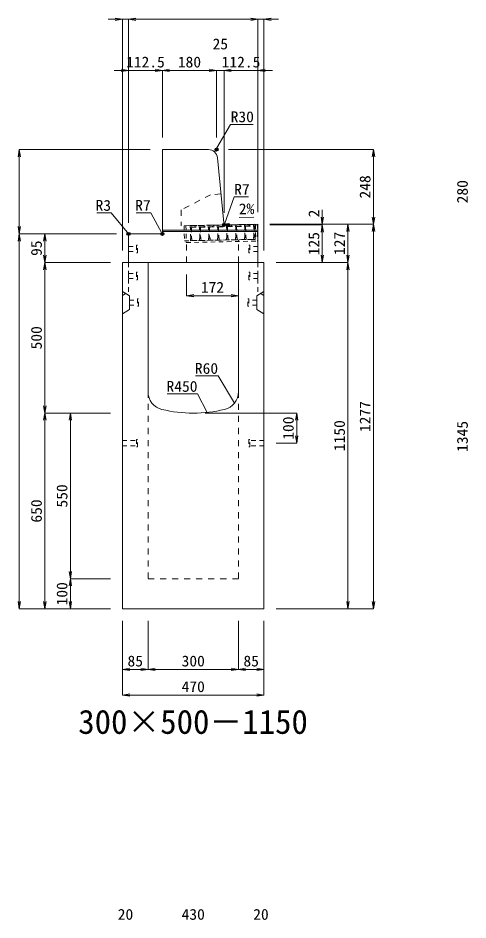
# Model space of a CAD drawing. Units: millimetres at full size; some dimension numbers follow another scale. Extents: x -18734 to 51600, y -18820 to 17820.
# Drawn here: x 9318 to 10813, y 5917 to 8912 of the extents above; entities that cross this region are included whole.
import ezdxf
from ezdxf.enums import TextEntityAlignment as Align

# ---------------------------------------------------------------- set-up
doc = ezdxf.new("R2010")
doc.units = ezdxf.units.MM
doc.header["$LTSCALE"] = 20
doc.header["$PDMODE"] = 32
doc.header["$PDSIZE"] = 10
doc.linetypes.add('USER1', pattern=[2, 1, -1])
doc.linetypes.add('USER2', pattern=[1.35, 0.75, -0.6])
for name, color, linetype, lineweight in [('インサート', 3, 'USER2', 9), ('グレーチング', 7, 'USER2', 5), ('受枠', 3, 'USER2', 9), ('寸法線', 7, 'Continuous', 13), ('引出線', 4, 'Continuous', 13), ('本体', 2, 'Continuous', 13), ('目地', 132, 'Continuous', 5)]:
    doc.layers.add(name, color=color, linetype=linetype, lineweight=lineweight)
doc.layers.add('作業エリア', color=11, linetype='Continuous')
doc.layers.add('文字', color=7, linetype='Continuous')
doc.styles.add('ＭＳ 明朝', font='')
doc.styles.get('ＭＳ 明朝').set_extended_font_data('MS Mincho')

# ---------------------------------------------------------------- blocks, each defined once
blk = doc.blocks.new('open_arrow')
at = {"color": 0, "linetype": 'Continuous', "lineweight": -2}
blk.add_lwpolyline([(7.5, 1.25), (0, 0), (7.5, -1.25)], dxfattribs=at)

msp = doc.modelspace()

# ---------------------------------------------------------------- linework, layer by layer
at = {"layer": 'インサート'}
for p, q in [((9685, 8153.5), (9712, 8153.5)), ((9685, 8153.5), (9685, 8136.5)), ((9715, 8157.5), (9712, 8157.5)), ((9712, 8157.5), (9712, 8132.5)), ((9715, 8132.5), (9715, 8157.5)), ((10085, 8157.5), (10088, 8157.5)), ((10085, 8132.5), (10085, 8157.5)), ((10088, 8157.5), (10088, 8132.5)), ((10115, 8153.5), (10088, 8153.5)), ((10115, 8153.5), (10115, 8136.5)), ((9685, 8136.5), (9712, 8136.5)), ((9712, 8132.5), (9715, 8132.5)), ((10088, 8132.5), (10085, 8132.5)), ((10115, 8136.5), (10088, 8136.5)), ((9685, 8063.5), (9712, 8063.5)), ((9685, 8063.5), (9685, 8046.5)), ((9715, 8067.5), (9712, 8067.5)), ((9712, 8067.5), (9712, 8042.5)), ((9715, 8042.5), (9715, 8067.5)), ((10085, 8067.5), (10088, 8067.5)), ((10085, 8042.5), (10085, 8067.5)), ((10088, 8067.5), (10088, 8042.5)), ((10115, 8063.5), (10088, 8063.5)), ((10115, 8063.5), (10115, 8046.5)), ((9685, 8046.5), (9712, 8046.5)), ((9712, 8042.5), (9715, 8042.5)), ((10088, 8042.5), (10085, 8042.5)), ((10115, 8046.5), (10088, 8046.5)), ((9688.2, 7975.5), (9715.2, 7975.5)), ((9688.2, 7975.5), (9688.2, 7958.5)), ((9718.2, 7979.5), (9715.2, 7979.5)), ((9715.2, 7979.5), (9715.2, 7954.5)), ((9718.2, 7954.5), (9718.2, 7979.5)), ((10081.8, 7979.5), (10084.8, 7979.5)), ((10081.8, 7954.5), (10081.8, 7979.5)), ((10084.8, 7979.5), (10084.8, 7954.5)), ((10111.8, 7975.5), (10084.8, 7975.5)), ((10111.8, 7975.5), (10111.8, 7958.5)), ((9688.2, 7958.5), (9715.2, 7958.5)), ((9715.2, 7954.5), (9718.2, 7954.5)), ((10084.8, 7954.5), (10081.8, 7954.5)), ((10111.8, 7958.5), (10084.8, 7958.5)), ((9665, 7508.5), (9712, 7508.5)), ((9665, 7508.5), (9665, 7491.5)), ((9665, 7491.5), (9712, 7491.5)), ((9715, 7512.5), (9712, 7512.5)), ((9712, 7512.5), (9712, 7487.5)), ((9712, 7487.5), (9715, 7487.5)), ((9715, 7487.5), (9715, 7512.5)), ((10088, 7512.5), (10085, 7512.5)), ((10085, 7512.5), (10085, 7487.5)), ((10085, 7487.5), (10088, 7487.5)), ((10088, 7487.5), (10088, 7512.5)), ((10135, 7508.5), (10088, 7508.5)), ((10135, 7491.5), (10088, 7491.5)), ((10135, 7491.5), (10135, 7508.5))]:
    msp.add_line(p, q, dxfattribs=at)
at = {"layer": 'グレーチング'}
for p, q in [((9889.92, 8222.5), (10104.88, 8226.8)), ((9895.04, 8216.6), (9919.92, 8223.1)), ((9895.04, 8216.6), (9920.04, 8217.1)), ((9925.04, 8217.2), (9949.91, 8223.7)), ((9925.04, 8217.2), (9950.03, 8217.7)), ((9955.03, 8217.8), (9979.91, 8224.3)), ((9955.03, 8217.8), (9980.03, 8218.3)), ((9985.03, 8218.4), (10009.9, 8224.9)), ((9985.03, 8218.4), (10010.02, 8218.9)), ((10015.02, 8219), (10039.89, 8225.5)), ((10015.02, 8219), (10040.01, 8219.5)), ((10045.01, 8219.6), (10069.89, 8226.1)), ((10045.01, 8219.6), (10070.01, 8220.1)), ((10075.01, 8220.2), (10099.88, 8226.7)), ((10075.01, 8220.2), (10100, 8220.7)), ((9890.92, 8172.51), (10105.88, 8176.81))]:
    msp.add_line(p, q, dxfattribs=at)
for points in [[(9889.92, 8222.5), (9894.92, 8222.6), (9895.04, 8216.6), (9894.06, 8215.58), (9894.78, 8179.59), (9895.8, 8178.61), (9895.92, 8172.61), (9890.92, 8172.51), (9890.8, 8178.51), (9891.78, 8179.53), (9891.06, 8215.52), (9890.04, 8216.5)], [(9919.92, 8223.1), (9924.92, 8223.2), (9925.04, 8217.2), (9924.06, 8216.18), (9924.78, 8180.19), (9925.8, 8179.21), (9925.92, 8173.21), (9920.92, 8173.11), (9920.8, 8179.11), (9921.78, 8180.13), (9921.06, 8216.12), (9920.04, 8217.1)], [(9949.91, 8223.7), (9954.91, 8223.8), (9955.03, 8217.8), (9954.05, 8216.78), (9954.77, 8180.79), (9955.79, 8179.81), (9955.91, 8173.81), (9950.91, 8173.71), (9950.79, 8179.71), (9951.77, 8180.73), (9951.05, 8216.72), (9950.03, 8217.7)], [(9979.91, 8224.3), (9984.91, 8224.4), (9985.03, 8218.4), (9984.05, 8217.38), (9984.77, 8181.39), (9985.79, 8180.41), (9985.91, 8174.41), (9980.91, 8174.31), (9980.79, 8180.31), (9981.77, 8181.33), (9981.05, 8217.32), (9980.03, 8218.3)], [(10009.9, 8224.9), (10014.9, 8225), (10015.02, 8219), (10014.04, 8217.98), (10014.76, 8181.99), (10015.78, 8181.01), (10015.9, 8175.01), (10010.9, 8174.91), (10010.78, 8180.91), (10011.76, 8181.93), (10011.04, 8217.92), (10010.02, 8218.9)], [(10039.89, 8225.5), (10044.89, 8225.6), (10045.01, 8219.6), (10044.03, 8218.58), (10044.75, 8182.59), (10045.77, 8181.61), (10045.89, 8175.61), (10040.89, 8175.51), (10040.77, 8181.51), (10041.75, 8182.53), (10041.03, 8218.52), (10040.01, 8219.5)], [(10069.89, 8226.1), (10074.89, 8226.2), (10075.01, 8220.2), (10074.03, 8219.18), (10074.75, 8183.19), (10075.77, 8182.21), (10075.89, 8176.21), (10070.89, 8176.11), (10070.77, 8182.11), (10071.75, 8183.13), (10071.03, 8219.12), (10070.01, 8220.1)], [(10099.88, 8226.7), (10104.88, 8226.8), (10105, 8220.8), (10104.02, 8219.78), (10104.74, 8183.79), (10105.76, 8182.81), (10105.88, 8176.81), (10100.88, 8176.71), (10100.76, 8182.71), (10101.74, 8183.73), (10101.02, 8219.72), (10100, 8220.7)]]:
    msp.add_lwpolyline(points, close=True, dxfattribs=at)
at = {"layer": '作業エリア'}
for p in [(9977.5, 8475), (10002.5, 8225), (10015, 8225), (9685, 8195), (9797.5, 8195)]:
    msp.add_point(p, dxfattribs=at)
at = {"layer": '受枠'}
for p, q in [((9869.93, 8222.1), (10112.88, 8226.96)), ((9869.93, 8222.1), (9870.93, 8172.11)), ((9875.93, 8222.22), (9877.05, 8166.23)), ((10106.88, 8226.84), (10107.88, 8176.85)), ((10112.88, 8226.96), (10114, 8170.97)), ((9870.93, 8172.11), (10107.88, 8176.85)), ((10050.89, 8175.71), (10051.01, 8169.71)), ((9877.05, 8166.23), (10114, 8170.97))]:
    msp.add_line(p, q, dxfattribs=at)
at = {"layer": '寸法線'}
for p, q in [((9733, 8907.69), (9617, 8907.69)), ((9665, 8140), (9665, 8907.69)), ((9685, 8907.69), (10115, 8907.69)), ((9685, 8232), (9685, 8907.69)), ((9685, 8232), (9685, 8907.69)), ((10067, 8907.69), (10183, 8907.69)), ((10115, 8267), (10115, 8907.69)), ((10115, 8267), (10115, 8907.69)), ((10135, 8140), (10135, 8907.69)), ((9637, 8737.69), (9797.5, 8737.69)), ((9685, 8232), (9685, 8737.69)), ((9797.5, 8737.69), (9977.5, 8737.69)), ((9797.5, 8515), (9797.5, 8737.69)), ((9797.5, 8515), (9797.5, 8737.69)), ((9929.5, 8737.69), (10050.5, 8737.69)), ((9977.5, 8515), (9977.5, 8737.69)), ((9977.5, 8515), (9977.5, 8737.69)), ((10002.5, 8265), (10002.5, 8737.69)), ((10002.5, 8737.69), (10163, 8737.69)), ((10002.5, 8265), (10002.5, 8737.69)), ((10115, 8267), (10115, 8737.69)), ((9322.06, 8195), (9322.06, 8475)), ((9757.5, 8475), (9322.06, 8475)), ((10017.5, 8475), (10498.78, 8475)), ((10498.78, 8227), (10498.78, 8475)), ((10328.78, 8177), (10328.78, 8275)), ((10155, 8227), (10498.78, 8227)), ((10155, 8227), (10413.78, 8227)), ((10155, 8227), (10328.78, 8227)), ((10155, 8227), (10498.78, 8227)), ((10155, 8225), (10328.78, 8225)), ((10155, 8225), (10328.78, 8225)), ((10328.78, 8100), (10328.78, 8225)), ((10413.78, 8100), (10413.78, 8227)), ((10498.78, 8227), (10498.78, 6950)), ((9322.06, 6950), (9322.06, 8195)), ((9645, 8195), (9322.06, 8195)), ((9645, 8195), (9322.06, 8195)), ((9407.06, 8100), (9407.06, 8195)), ((9645, 8195), (9407.06, 8195)), ((9407.06, 8100), (9407.06, 7600)), ((9625, 8100), (9407.06, 8100)), ((9625, 8100), (9407.06, 8100)), ((10175, 8100), (10413.78, 8100)), ((10175, 8100), (10413.78, 8100)), ((10175, 8100), (10328.78, 8100)), ((10413.78, 8100), (10413.78, 6950)), ((9878, 8060), (9878, 7989.77)), ((9878, 7989.77), (10050, 7989.77)), ((9625, 7600), (9407.06, 7600)), ((9407.06, 6950), (9407.06, 7600)), ((9625, 7600), (9407.06, 7600)), ((9492.06, 7600), (9492.06, 7050)), ((9625, 7600), (9492.06, 7600)), ((9940, 7600), (10243.78, 7600)), ((10243.78, 7600), (10243.78, 7500)), ((10175, 7500), (10243.78, 7500)), ((9625, 7050), (9492.06, 7050)), ((9492.06, 7050), (9492.06, 6950)), ((9625, 7050), (9492.06, 7050)), ((9625, 6950), (9322.06, 6950)), ((9625, 6950), (9407.06, 6950)), ((9625, 6950), (9492.06, 6950)), ((10175, 6950), (10413.78, 6950)), ((10175, 6950), (10498.78, 6950)), ((9665, 6910), (9665, 6748.84)), ((9665, 6910), (9665, 6663.84)), ((9750, 6910), (9750, 6748.84)), ((9750, 6910), (9750, 6748.84)), ((10050, 6910), (10050, 6748.84)), ((10050, 6910), (10050, 6748.84)), ((10135, 6910), (10135, 6748.84)), ((10135, 6910), (10135, 6663.84)), ((9665, 6748.84), (9750, 6748.84)), ((9750, 6748.84), (10050, 6748.84)), ((10050, 6748.84), (10135, 6748.84)), ((9665, 6663.84), (10135, 6663.84))]:
    msp.add_line(p, q, dxfattribs=at)
at = {"layer": '引出線'}
for points in [[(9970.48, 8467.24), (10024.33, 8558.64), (10099, 8558.64)], [(10004.14, 8226.81), (10036.08, 8317.58), (10084.01, 8317.58)], [(9685.88, 8194.12), (9627.15, 8264.49), (9579.43, 8264.49)], [(9795.45, 8197.05), (9758.75, 8264.49), (9710.82, 8264.49)], [(10052.12, 8249.12), (10100.83, 8250.1), (10052.08, 8249.12)], [(10037.07, 7633.32), (9982.66, 7723.21), (9907.98, 7723.21)], [(9946.44, 7602.4), (9914.22, 7663.55), (9813.21, 7663.55)]]:
    msp.add_lwpolyline(points, dxfattribs=at)
at = {"layer": '本体'}
for p, q in [((9797.5, 8475), (9797.5, 8202)), ((9797.5, 8475), (9950.35, 8475)), ((9980.2, 8447.99), (10001.87, 8231.3)), ((10015, 8225), (10008.83, 8225)), ((10115, 8227), (10015, 8225)), ((10115, 8227), (10115, 8100)), ((9685, 8192), (9685, 8100)), ((9790.5, 8195), (9688, 8195)), ((9665, 8100), (9665, 6950)), ((9665, 8100), (9750, 8100)), ((9685, 8100), (10115, 8100)), ((9750, 8100), (9750, 7670.53)), ((10050, 8100), (10135, 8100)), ((10050, 8100), (10050, 7670.53)), ((10135, 8100), (10135, 6950)), ((9665, 6950), (10135, 6950))]:
    msp.add_line(p, q, dxfattribs=at)
at = {"layer": '本体', "linetype": 'USER1'}
for p, q in [((9957.5, 8325), (9860.5, 8275)), ((9992.2, 8328), (9957.5, 8325)), ((9860.5, 8275), (9860.5, 8221.91)), ((10015, 8225), (9860.5, 8221.91)), ((10050, 8100), (10050, 8175.69)), ((9878, 8100), (9878, 8172.25))]:
    msp.add_line(p, q, dxfattribs=at)
at = {"layer": '本体', "linetype": 'USER2', "lineweight": 9}
for p, q in [((9685, 8003), (9685, 8100)), ((10115, 8003), (10115, 8100)), ((9665, 7990.5), (9685, 8003)), ((10135, 7990.5), (10115, 8003))]:
    msp.add_line(p, q, dxfattribs=at)
at = {"layer": '本体', "lineweight": 9}
for p, q in [((9665, 8004), (9688.2, 7989.5)), ((10134.58, 8003.74), (10111.8, 7989.5)), ((9688.2, 7989.5), (9688.2, 7944.5)), ((10111.8, 7989.5), (10111.8, 7944.5)), ((9688.2, 7944.5), (9665, 7930)), ((10111.8, 7944.5), (10135, 7930))]:
    msp.add_line(p, q, dxfattribs=at)
at = {"layer": '本体', "linetype": 'USER1', "lineweight": 15}
for p, q in [((9750, 7670.53), (9750, 7050)), ((10050, 7670.53), (10050, 7050)), ((9750, 7050), (10050, 7050))]:
    msp.add_line(p, q, dxfattribs=at)
at = {"layer": '本体'}
for centre, radius, start, end in [((9950.35, 8445), 30, 5.71059, 90), ((10008.83, 8232), 7, 185.71059, 270), ((9688, 8192), 3, 90, 180), ((9790.5, 8202), 7, 270, 0), ((9810, 7670.53), 60, 180, 256.65764), ((9990, 7670.53), 60, 283.34236, 0), ((9900, 8050), 450, 256.65764, 283.34236)]:
    msp.add_arc(centre, radius, start, end, dxfattribs=at)
at = {"layer": '目地'}
for p, q in [((10115, 8207), (9797.5, 8207)), ((10115, 8203), (9797.5, 8203))]:
    msp.add_line(p, q, dxfattribs=at)

# ---------------------------------------------------------------- block references
at = {"layer": '寸法線', "xscale": 3.2, "yscale": 3.2}
for p, rotation in [((9665, 8907.69), 180), ((10115, 8907.69), 180), ((10115, 8907.69), 180), ((9685, 8737.69), 180), ((9797.5, 8737.69), 180), ((9977.5, 8737.69), 180), ((9977.5, 8737.69), 180), ((9322.06, 8475), 270), ((10498.78, 8475), 270), ((10328.78, 8227), 90), ((10498.78, 8227), 90), ((9322.06, 8195), 90), ((10328.78, 8225), 270), ((10328.78, 8225), 270), ((10413.78, 8227), 270), ((10498.78, 8227), 270), ((9322.06, 8195), 270), ((9407.06, 8195), 270), ((9407.06, 8100), 90), ((10328.78, 8100), 90), ((10413.78, 8100), 90), ((9407.06, 8100), 270), ((10413.78, 8100), 270), ((10050, 7989.77), 180), ((9407.06, 7600), 90), ((9407.06, 7600), 270), ((9492.06, 7600), 270), ((10243.78, 7600), 270), ((10243.78, 7500), 90), ((9492.06, 7050), 90), ((9492.06, 7050), 270), ((9322.06, 6950), 90), ((9407.06, 6950), 90), ((9492.06, 6950), 90), ((10413.78, 6950), 90), ((10498.78, 6950), 90), ((9750, 6748.84), 180), ((10050, 6748.84), 180), ((10135, 6748.84), 180), ((10135, 6663.84), 180)]:
    msp.add_blockref('open_arrow', p, dxfattribs=dict(at, rotation=rotation))
for p in [(9685, 8907.69), (9685, 8907.69), (10135, 8907.69), (9797.5, 8737.69), (10002.5, 8737.69), (10002.5, 8737.69), (10115, 8737.69), (9878, 7989.77), (9665, 6748.84), (9750, 6748.84), (10050, 6748.84), (9665, 6663.84)]:
    msp.add_blockref('open_arrow', p, dxfattribs=at)
at = {"layer": '引出線', "xscale": 0.0533, "yscale": 0.0533}
for p, rotation in [((9970.48, 8467.24), 59.5), ((10052.12, 8249.12), 1.1), ((10004.14, 8226.81), 70.6), ((9685.88, 8194.12), 129.8), ((9795.45, 8197.05), 118.6), ((10037.07, 7633.32), 121.2), ((9946.44, 7602.4), 117.8)]:
    msp.add_blockref('open_arrow', p, dxfattribs=dict(at, rotation=rotation))

# ---------------------------------------------------------------- texts
at = {"layer": '寸法線', "style": 'ＭＳ 明朝', "width": 1.05}
for s, p in [('25', (9990, 8825.69)), ('112.5', (9741.25, 8765.69)), ('180', (9887.5, 8765.69)), ('112.5', (10058.75, 8765.69)), ('172', (9964, 8017.77)), ('85', (9707.5, 6776.84)), ('300', (9900, 6776.84)), ('85', (10092.5, 6776.84)), ('470', (9900, 6691.84)), ('20', (9675, 5935.69)), ('430', (9900, 5935.69)), ('20', (10125, 5935.69))]:
    msp.add_text(s, height=36.03, dxfattribs=at).set_placement(p, align=Align.MIDDLE_CENTER)
for s, p in [('248', (10470.78, 8351)), ('280', (10794.06, 8335)), ('2', (10300.78, 8262.59)), ('125', (10300.78, 8162.5)), ('127', (10385.78, 8163.5)), ('95', (9379.06, 8147.5)), ('500', (9379.06, 7850)), ('1277', (10470.78, 7588.5)), ('100', (10215.78, 7550)), ('1150', (10385.78, 7525)), ('1345', (10794.06, 7522.5)), ('550', (9464.06, 7325)), ('650', (9379.06, 7275)), ('100', (9464.06, 7000))]:
    msp.add_text(s, height=36.03, rotation=90, dxfattribs=at).set_placement(p, align=Align.MIDDLE_CENTER)
at = {"layer": '引出線', "style": 'ＭＳ 明朝', "width": 1.05}
for s, p in [('R30', (10024.33, 8601.84)), ('R7', (10036.08, 8360.78))]:
    msp.add_text(s, height=36.03, dxfattribs=at).set_placement(p, align=Align.TOP_LEFT)
for s, p in [('R3', (9627.15, 8307.69)), ('R7', (9758.75, 8307.69)), ('R60', (9982.66, 7766.41)), ('R450', (9914.22, 7706.75))]:
    msp.add_text(s, height=36.03, dxfattribs=at).set_placement(p, align=Align.TOP_RIGHT)
msp.add_text('2%', height=36.03, rotation=1.146, dxfattribs=at).set_placement((10051.15, 8296.02), align=Align.TOP_LEFT)
at = {"layer": '文字', "style": 'ＭＳ 明朝'}
msp.add_text('300×500－1150', height=80.06, dxfattribs=at).set_placement((9899.52, 6575.03), align=Align.MIDDLE_CENTER)

doc.saveas('drawing.dxf')
